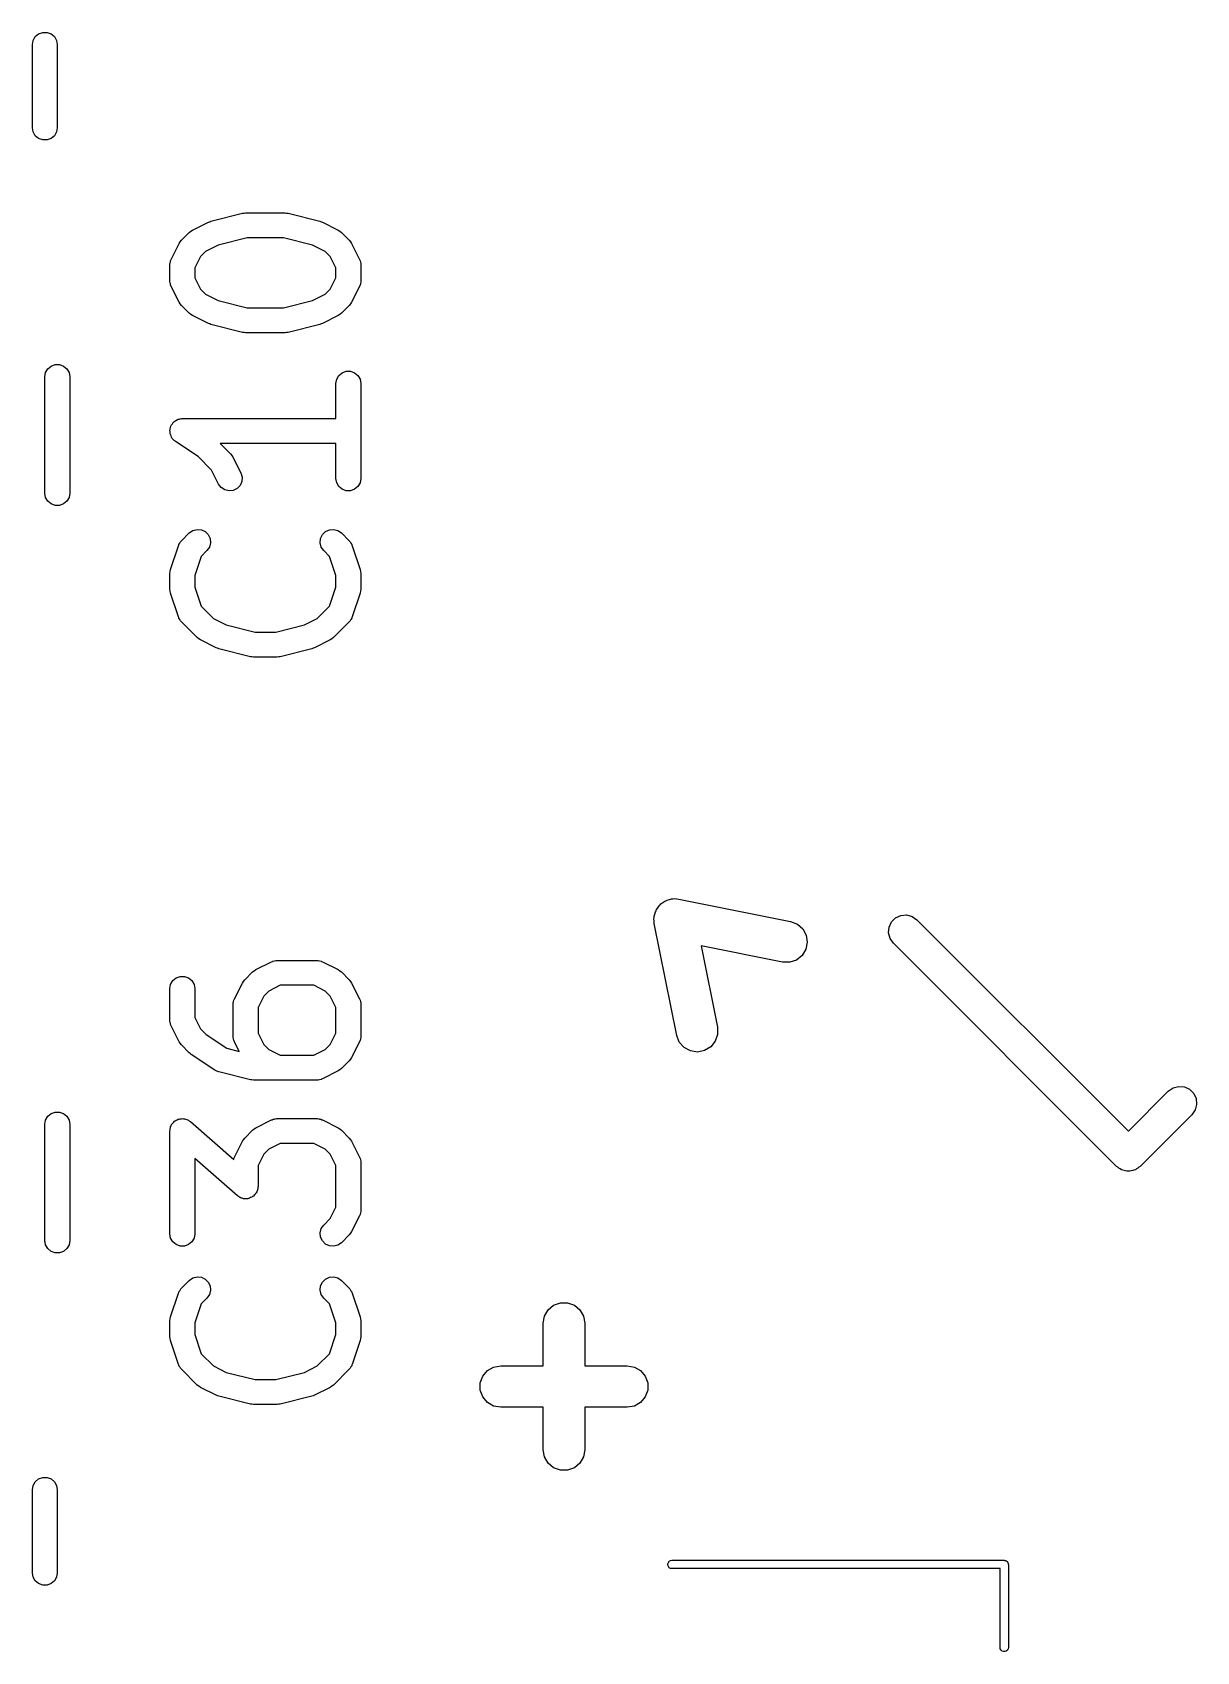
# Model space of a CAD drawing. Extents: x 78.8 to 132.8, y -113.1 to -87.3.
# Drawn here: x 86.55 to 93.56, y -99.02 to -89.28 of the extents above; entities that cross this region are included whole.
import ezdxf

# ---------------------------------------------------------------- set-up
doc = ezdxf.new("R2010")
doc.units = 0
doc.header["$MEASUREMENT"] = 0
doc.layers.add('BLACK', color=7, linetype='CONTINUOUS')

msp = doc.modelspace()

# ---------------------------------------------------------------- linework, layer by layer
at = {"layer": 'Black'}
for p, q in [((86.5675, -89.3018), (86.5875, -89.285)), ((86.5875, -89.285), (86.612, -89.2761)), ((86.612, -89.2761), (86.638, -89.2761)), ((86.638, -89.2761), (86.6625, -89.285)), ((86.6625, -89.285), (86.6825, -89.3018)), ((86.55, -89.35), (86.5545, -89.3243)), ((86.55, -89.85), (86.55, -89.35)), ((86.5545, -89.3243), (86.5675, -89.3018)), ((86.6825, -89.3018), (86.6955, -89.3243)), ((86.6955, -89.3243), (86.7, -89.35)), ((86.7, -89.35), (86.7, -89.85)), ((86.5545, -89.8757), (86.55, -89.85)), ((86.5675, -89.8982), (86.5545, -89.8757)), ((86.6955, -89.8757), (86.6825, -89.8982)), ((86.7, -89.85), (86.6955, -89.8757)), ((86.5875, -89.915), (86.5675, -89.8982)), ((86.612, -89.9239), (86.5875, -89.915)), ((86.638, -89.9239), (86.612, -89.9239)), ((86.6625, -89.915), (86.638, -89.9239)), ((86.6825, -89.8982), (86.6625, -89.915)), ((87.6247, -90.413), (87.8151, -90.3653)), ((87.8151, -90.3653), (87.8243, -90.3647)), ((87.8243, -90.3647), (87.8333, -90.3631)), ((87.8333, -90.3631), (88.0714, -90.3631)), ((88.0714, -90.3631), (88.0805, -90.3647)), ((88.0805, -90.3647), (88.0896, -90.3653)), ((88.0896, -90.3653), (88.2801, -90.413)), ((87.5141, -90.4663), (87.6093, -90.4186)), ((87.6093, -90.4186), (87.6172, -90.4163)), ((87.6172, -90.4163), (87.6247, -90.413)), ((88.2801, -90.413), (88.2876, -90.4163)), ((88.2876, -90.4163), (88.2954, -90.4186)), ((88.2954, -90.4186), (88.3907, -90.4663)), ((87.3853, -90.6426), (87.4329, -90.5474)), ((87.4329, -90.5474), (87.4401, -90.5378)), ((87.4401, -90.5378), (87.447, -90.5279)), ((87.447, -90.5279), (87.4946, -90.4803)), ((87.4946, -90.4803), (87.5044, -90.4734)), ((87.5044, -90.4734), (87.5141, -90.4663)), ((87.669, -90.5565), (87.592, -90.595)), ((87.8426, -90.5131), (87.669, -90.5565)), ((88.0622, -90.5131), (87.8426, -90.5131)), ((88.2357, -90.5565), (88.0622, -90.5131)), ((88.3127, -90.595), (88.2357, -90.5565)), ((88.3907, -90.4663), (88.4003, -90.4734)), ((88.4003, -90.4734), (88.4102, -90.4803)), ((88.4102, -90.4803), (88.4578, -90.5279)), ((88.4578, -90.5279), (88.4647, -90.5378)), ((88.4647, -90.5378), (88.4718, -90.5474)), ((88.4718, -90.5474), (88.5195, -90.6426)), ((87.3779, -90.6676), (87.3804, -90.6592)), ((87.3804, -90.6592), (87.3819, -90.6505)), ((87.3819, -90.6505), (87.3841, -90.6468)), ((87.3841, -90.6468), (87.3853, -90.6426)), ((87.5616, -90.6254), (87.5274, -90.6939)), ((87.592, -90.595), (87.5616, -90.6254)), ((88.3431, -90.6254), (88.3127, -90.595)), ((88.3774, -90.6939), (88.3431, -90.6254)), ((88.5195, -90.6426), (88.5207, -90.6468)), ((88.5207, -90.6468), (88.5229, -90.6505)), ((88.5229, -90.6505), (88.5244, -90.6592)), ((88.5244, -90.6592), (88.5269, -90.6676)), ((87.3774, -90.6762), (87.3781, -90.6719)), ((87.3774, -90.7714), (87.3774, -90.6762)), ((87.3781, -90.6719), (87.3779, -90.6676)), ((87.5274, -90.6939), (87.5274, -90.7537)), ((87.5274, -90.7537), (87.5616, -90.8222)), ((88.3431, -90.8222), (88.3774, -90.7537)), ((88.3774, -90.7537), (88.3774, -90.6939)), ((88.5269, -90.6676), (88.5266, -90.6719)), ((88.5266, -90.6719), (88.5274, -90.6762)), ((88.5274, -90.6762), (88.5274, -90.7714)), ((87.3781, -90.7757), (87.3774, -90.7714)), ((87.3779, -90.78), (87.3781, -90.7757)), ((87.3804, -90.7884), (87.3779, -90.78)), ((87.3819, -90.7971), (87.3804, -90.7884)), ((87.3841, -90.8008), (87.3819, -90.7971)), ((87.3853, -90.805), (87.3841, -90.8008)), ((87.4329, -90.9002), (87.3853, -90.805)), ((87.5616, -90.8222), (87.592, -90.8526)), ((87.592, -90.8526), (87.669, -90.8911)), ((88.2357, -90.8911), (88.3127, -90.8526)), ((88.3127, -90.8526), (88.3431, -90.8222)), ((88.5195, -90.805), (88.4718, -90.9002)), ((88.5207, -90.8008), (88.5195, -90.805)), ((88.5229, -90.7971), (88.5207, -90.8008)), ((88.5244, -90.7884), (88.5229, -90.7971)), ((88.5269, -90.78), (88.5244, -90.7884)), ((88.5274, -90.7714), (88.5266, -90.7757)), ((88.5266, -90.7757), (88.5269, -90.78)), ((87.4401, -90.9099), (87.4329, -90.9002)), ((87.447, -90.9197), (87.4401, -90.9099)), ((87.4946, -90.9673), (87.447, -90.9197)), ((87.669, -90.8911), (87.8426, -90.9345)), ((87.8426, -90.9345), (88.0622, -90.9345)), ((88.0622, -90.9345), (88.2357, -90.8911)), ((88.4578, -90.9197), (88.4102, -90.9673)), ((88.4647, -90.9099), (88.4578, -90.9197)), ((88.4718, -90.9002), (88.4647, -90.9099)), ((87.5044, -90.9742), (87.4946, -90.9673)), ((87.5141, -90.9814), (87.5044, -90.9742)), ((87.6093, -91.029), (87.5141, -90.9814)), ((87.6172, -91.0313), (87.6093, -91.029)), ((87.6247, -91.0347), (87.6172, -91.0313)), ((87.8151, -91.0823), (87.6247, -91.0347)), ((88.2801, -91.0347), (88.0896, -91.0823)), ((88.2876, -91.0313), (88.2801, -91.0347)), ((88.2954, -91.029), (88.2876, -91.0313)), ((88.3907, -90.9814), (88.2954, -91.029)), ((88.4003, -90.9742), (88.3907, -90.9814)), ((88.4102, -90.9673), (88.4003, -90.9742)), ((87.8243, -91.0829), (87.8151, -91.0823)), ((87.8333, -91.0845), (87.8243, -91.0829)), ((88.0714, -91.0845), (87.8333, -91.0845)), ((88.0805, -91.0829), (88.0714, -91.0845)), ((88.0896, -91.0823), (88.0805, -91.0829)), ((86.625, -91.35), (86.6295, -91.3243)), ((86.6295, -91.3243), (86.6425, -91.3018)), ((86.6425, -91.3018), (86.6625, -91.285)), ((86.6625, -91.285), (86.687, -91.2761)), ((86.687, -91.2761), (86.713, -91.2761)), ((86.713, -91.2761), (86.7375, -91.285)), ((86.7375, -91.285), (86.7575, -91.3018)), ((86.7575, -91.3018), (86.7705, -91.3243)), ((86.7705, -91.3243), (86.775, -91.35)), ((88.3819, -91.3648), (88.3949, -91.3423)), ((88.3949, -91.3423), (88.4149, -91.3255)), ((88.4149, -91.3255), (88.4394, -91.3166)), ((88.4394, -91.3166), (88.4654, -91.3166)), ((88.4654, -91.3166), (88.4899, -91.3255)), ((88.4899, -91.3255), (88.5098, -91.3423)), ((88.5098, -91.3423), (88.5229, -91.3648)), ((86.625, -92.05), (86.625, -91.35)), ((86.775, -91.35), (86.775, -92.05)), ((88.3774, -91.3905), (88.3819, -91.3648)), ((88.3774, -91.6012), (88.3774, -91.3905)), ((88.5229, -91.3648), (88.5274, -91.3905)), ((88.5274, -91.3905), (88.5274, -91.9619)), ((87.3874, -91.6387), (87.3932, -91.6318)), ((87.3932, -91.6318), (87.3981, -91.6244)), ((87.3981, -91.6244), (87.4015, -91.6219)), ((87.4015, -91.6219), (87.4042, -91.6187)), ((87.4042, -91.6187), (87.4119, -91.6143)), ((87.4119, -91.6143), (87.4191, -91.609)), ((87.4191, -91.609), (87.4231, -91.6078)), ((87.4231, -91.6078), (87.4267, -91.6057)), ((87.4267, -91.6057), (87.4355, -91.6042)), ((87.4355, -91.6042), (87.4441, -91.6016)), ((87.4441, -91.6016), (87.4483, -91.6019)), ((87.4483, -91.6019), (87.4524, -91.6012)), ((87.4524, -91.6012), (88.3774, -91.6012)), ((87.3775, -91.6714), (87.3785, -91.6673)), ((87.3785, -91.6803), (87.3775, -91.6714)), ((87.3785, -91.6632), (87.3816, -91.6548)), ((87.3785, -91.6673), (87.3785, -91.6632)), ((87.3785, -91.6892), (87.3785, -91.6803)), ((87.3799, -91.6931), (87.3785, -91.6892)), ((87.3804, -91.6973), (87.3799, -91.6931)), ((87.3844, -91.7053), (87.3804, -91.6973)), ((87.3816, -91.6548), (87.3837, -91.6461)), ((87.3837, -91.6461), (87.386, -91.6426)), ((87.3874, -91.7137), (87.3844, -91.7053)), ((87.386, -91.6426), (87.3874, -91.6387)), ((87.3901, -91.7169), (87.3874, -91.7137)), ((87.3919, -91.7206), (87.3901, -91.7169)), ((87.3984, -91.7268), (87.3919, -91.7206)), ((87.4042, -91.7336), (87.3984, -91.7268)), ((87.4078, -91.7357), (87.4042, -91.7336)), ((87.4108, -91.7386), (87.4078, -91.7357)), ((87.5475, -91.8297), (87.4108, -91.7386)), ((87.6288, -91.9111), (87.5475, -91.8297)), ((88.3774, -91.7512), (87.6811, -91.7512)), ((87.6811, -91.7512), (87.7435, -91.8136)), ((87.7435, -91.8136), (87.7504, -91.8235)), ((87.7504, -91.8235), (87.7576, -91.8331)), ((88.3774, -91.9619), (88.3774, -91.7512)), ((87.671, -91.9954), (87.6288, -91.9111)), ((87.7576, -91.8331), (87.8052, -91.9284)), ((87.6865, -92.0164), (87.671, -91.9954)), ((87.7083, -92.0307), (87.6865, -92.0164)), ((87.7828, -92.0221), (87.7595, -92.0338)), ((87.8007, -92.0032), (87.7828, -92.0221)), ((87.811, -91.9793), (87.8007, -92.0032)), ((87.8052, -91.9284), (87.8126, -91.9533)), ((87.8126, -91.9533), (87.811, -91.9793)), ((88.3819, -91.9876), (88.3774, -91.9619)), ((88.3949, -92.0101), (88.3819, -91.9876)), ((88.4149, -92.0269), (88.3949, -92.0101)), ((88.5098, -92.0101), (88.4899, -92.0269)), ((88.5229, -91.9876), (88.5098, -92.0101)), ((88.5274, -91.9619), (88.5229, -91.9876)), ((86.6295, -92.0757), (86.625, -92.05)), ((86.6425, -92.0982), (86.6295, -92.0757)), ((86.6625, -92.115), (86.6425, -92.0982)), ((86.687, -92.1239), (86.6625, -92.115)), ((86.7375, -92.115), (86.713, -92.1239)), ((86.7575, -92.0982), (86.7375, -92.115)), ((86.7705, -92.0757), (86.7575, -92.0982)), ((86.775, -92.05), (86.7705, -92.0757)), ((87.7336, -92.0368), (87.7083, -92.0307)), ((87.7595, -92.0338), (87.7336, -92.0368)), ((88.4394, -92.0358), (88.4149, -92.0269)), ((88.4654, -92.0358), (88.4394, -92.0358)), ((88.4899, -92.0269), (88.4654, -92.0358)), ((86.713, -92.1239), (86.687, -92.1239)), ((87.447, -92.3374), (87.4946, -92.2898)), ((87.4946, -92.2898), (87.5159, -92.2749)), ((87.5159, -92.2749), (87.5411, -92.2681)), ((87.5411, -92.2681), (87.567, -92.2704)), ((87.567, -92.2704), (87.5906, -92.2814)), ((87.5906, -92.2814), (87.6091, -92.2998)), ((87.6091, -92.2998), (87.6201, -92.3234)), ((88.2847, -92.3234), (88.2957, -92.2998)), ((88.2957, -92.2998), (88.3141, -92.2814)), ((88.3141, -92.2814), (88.3377, -92.2704)), ((88.3377, -92.2704), (88.3637, -92.2681)), ((88.3637, -92.2681), (88.3888, -92.2749)), ((88.3888, -92.2749), (88.4102, -92.2898)), ((88.4102, -92.2898), (88.4578, -92.3374)), ((87.3812, -92.5096), (87.4288, -92.3668)), ((87.4288, -92.3668), (87.4309, -92.363)), ((87.4309, -92.363), (87.432, -92.3588)), ((87.432, -92.3588), (87.4371, -92.3516)), ((87.4371, -92.3516), (87.4413, -92.3439)), ((87.4413, -92.3439), (87.4445, -92.341)), ((87.4445, -92.341), (87.447, -92.3374)), ((87.6007, -92.3959), (87.5656, -92.431)), ((87.6156, -92.3746), (87.6007, -92.3959)), ((87.6223, -92.3494), (87.6156, -92.3746)), ((87.6201, -92.3234), (87.6223, -92.3494)), ((88.2824, -92.3494), (88.2847, -92.3234)), ((88.2892, -92.3746), (88.2824, -92.3494)), ((88.3041, -92.3959), (88.2892, -92.3746)), ((88.3392, -92.431), (88.3041, -92.3959)), ((88.4578, -92.3374), (88.4603, -92.341)), ((88.4603, -92.341), (88.4635, -92.3439)), ((88.4635, -92.3439), (88.4677, -92.3516)), ((88.4677, -92.3516), (88.4727, -92.3588)), ((88.4727, -92.3588), (88.4739, -92.363)), ((88.4739, -92.363), (88.4759, -92.3668)), ((88.4759, -92.3668), (88.5235, -92.5096)), ((87.3795, -92.5215), (87.3812, -92.5096)), ((87.5656, -92.431), (87.5274, -92.5455)), ((88.3774, -92.5455), (88.3392, -92.431)), ((88.5235, -92.5096), (88.5253, -92.5215)), ((87.3774, -92.5333), (87.3795, -92.5215)), ((87.3774, -92.6286), (87.3774, -92.5333)), ((87.5274, -92.5455), (87.5274, -92.6164)), ((88.3774, -92.6164), (88.3774, -92.5455)), ((88.5253, -92.5215), (88.5274, -92.5333)), ((88.5274, -92.5333), (88.5274, -92.6286)), ((87.3795, -92.6404), (87.3774, -92.6286)), ((87.3812, -92.6523), (87.3795, -92.6404)), ((87.4288, -92.7951), (87.3812, -92.6523)), ((87.5274, -92.6164), (87.5656, -92.7309)), ((88.3392, -92.7309), (88.3774, -92.6164)), ((88.5235, -92.6523), (88.4759, -92.7951)), ((88.5253, -92.6404), (88.5235, -92.6523)), ((88.5274, -92.6286), (88.5253, -92.6404)), ((87.4309, -92.7989), (87.4288, -92.7951)), ((87.432, -92.8031), (87.4309, -92.7989)), ((87.4371, -92.8103), (87.432, -92.8031)), ((87.5656, -92.7309), (87.6397, -92.805)), ((87.6397, -92.805), (87.7167, -92.8435)), ((88.1881, -92.8435), (88.2651, -92.805)), ((88.2651, -92.805), (88.3392, -92.7309)), ((88.4727, -92.8031), (88.4677, -92.8103)), ((88.4739, -92.7989), (88.4727, -92.8031)), ((88.4759, -92.7951), (88.4739, -92.7989)), ((87.4413, -92.8181), (87.4371, -92.8103)), ((87.4445, -92.8209), (87.4413, -92.8181)), ((87.447, -92.8245), (87.4445, -92.8209)), ((87.5422, -92.9197), (87.447, -92.8245)), ((87.7167, -92.8435), (87.8902, -92.8869)), ((87.8902, -92.8869), (88.0146, -92.8869)), ((88.0146, -92.8869), (88.1881, -92.8435)), ((88.4578, -92.8245), (88.3626, -92.9197)), ((88.4603, -92.8209), (88.4578, -92.8245)), ((88.4635, -92.8181), (88.4603, -92.8209)), ((88.4677, -92.8103), (88.4635, -92.8181)), ((87.552, -92.9266), (87.5422, -92.9197)), ((87.5617, -92.9337), (87.552, -92.9266)), ((87.6569, -92.9814), (87.5617, -92.9337)), ((87.6648, -92.9837), (87.6569, -92.9814)), ((87.6723, -92.987), (87.6648, -92.9837)), ((87.8628, -93.0347), (87.6723, -92.987)), ((88.2325, -92.987), (88.042, -93.0347)), ((88.24, -92.9837), (88.2325, -92.987)), ((88.2478, -92.9814), (88.24, -92.9837)), ((88.3431, -92.9337), (88.2478, -92.9814)), ((88.3527, -92.9266), (88.3431, -92.9337)), ((88.3626, -92.9197), (88.3527, -92.9266)), ((87.8719, -93.0353), (87.8628, -93.0347)), ((87.881, -93.0369), (87.8719, -93.0353)), ((88.0238, -93.0369), (87.881, -93.0369)), ((88.0328, -93.0353), (88.0238, -93.0369)), ((88.042, -93.0347), (88.0328, -93.0353)), ((90.3042, -94.5641), (90.3068, -94.5564)), ((90.3068, -94.5564), (90.3154, -94.5457)), ((90.3154, -94.5457), (90.3225, -94.5339)), ((90.3225, -94.5339), (90.3288, -94.5288)), ((90.3288, -94.5288), (90.3339, -94.5225)), ((90.3339, -94.5225), (90.3457, -94.5154)), ((90.3457, -94.5154), (90.3564, -94.5068)), ((90.3564, -94.5068), (90.3641, -94.5042)), ((90.3641, -94.5042), (90.371, -94.5)), ((90.371, -94.5), (90.3845, -94.4973)), ((90.3845, -94.4973), (90.3975, -94.4928)), ((90.3975, -94.4928), (90.4056, -94.493)), ((90.4056, -94.493), (90.4136, -94.4914)), ((90.4136, -94.4914), (90.4272, -94.4935)), ((90.4272, -94.4935), (90.4409, -94.4938)), ((90.4409, -94.4938), (91.1144, -94.6285)), ((90.2914, -94.6136), (90.293, -94.6056)), ((90.2935, -94.6272), (90.2914, -94.6136)), ((90.2928, -94.5975), (90.2973, -94.5845)), ((90.293, -94.6056), (90.2928, -94.5975)), ((90.2938, -94.6409), (90.2935, -94.6272)), ((90.4285, -95.3144), (90.2938, -94.6409)), ((90.2973, -94.5845), (90.3, -94.571)), ((90.3, -94.571), (90.3042, -94.5641)), ((91.1144, -94.6285), (91.1548, -94.6443)), ((91.1548, -94.6443), (91.1874, -94.673)), ((91.7074, -94.6631), (91.722, -94.6316)), ((91.722, -94.6316), (91.7466, -94.607)), ((91.7466, -94.607), (91.7781, -94.5924)), ((91.7781, -94.5924), (91.8127, -94.5893)), ((91.8127, -94.5893), (91.8462, -94.5983)), ((91.8462, -94.5983), (91.8747, -94.6182)), ((91.8747, -94.6182), (93.1475, -95.891)), ((91.1874, -94.673), (91.2083, -94.711)), ((91.2148, -94.754), (91.2063, -94.7965)), ((91.2083, -94.711), (91.2148, -94.754)), ((91.7043, -94.6977), (91.7074, -94.6631)), ((91.7133, -94.7312), (91.7043, -94.6977)), ((91.7332, -94.7597), (91.7133, -94.7312)), ((91.0653, -94.8737), (90.5758, -94.7758)), ((90.5758, -94.7758), (90.6737, -95.2653)), ((91.1837, -94.8336), (91.1499, -94.8608)), ((91.2063, -94.7965), (91.1837, -94.8336)), ((93.0767, -96.1032), (91.7332, -94.7597)), ((87.8279, -94.9803), (87.8755, -94.9327)), ((87.8755, -94.9327), (87.8854, -94.9258)), ((87.8854, -94.9258), (87.895, -94.9186)), ((87.895, -94.9186), (87.9903, -94.871)), ((87.9903, -94.871), (87.9944, -94.8698)), ((87.9944, -94.8698), (87.9982, -94.8676)), ((87.9982, -94.8676), (88.0068, -94.8661)), ((88.0068, -94.8661), (88.0152, -94.8636)), ((88.0152, -94.8636), (88.0196, -94.8638)), ((88.0196, -94.8638), (88.0238, -94.8631)), ((88.0238, -94.8631), (88.2619, -94.8631)), ((88.2619, -94.8631), (88.2662, -94.8638)), ((88.2662, -94.8638), (88.2705, -94.8636)), ((88.2705, -94.8636), (88.2789, -94.8661)), ((88.2789, -94.8661), (88.2876, -94.8676)), ((88.2876, -94.8676), (88.2913, -94.8698)), ((88.2913, -94.8698), (88.2954, -94.871)), ((88.2954, -94.871), (88.3907, -94.9186)), ((88.3907, -94.9186), (88.4003, -94.9258)), ((88.4003, -94.9258), (88.4102, -94.9327)), ((88.4102, -94.9327), (88.4578, -94.9803)), ((91.1087, -94.8747), (91.0653, -94.8737)), ((91.1499, -94.8608), (91.1087, -94.8747)), ((87.3774, -95.0333), (87.3819, -95.0077)), ((87.3774, -95.2238), (87.3774, -95.0333)), ((87.3819, -95.0077), (87.3949, -94.9851)), ((87.3949, -94.9851), (87.4149, -94.9684)), ((87.4149, -94.9684), (87.4394, -94.9595)), ((87.4394, -94.9595), (87.4654, -94.9595)), ((87.4654, -94.9595), (87.4899, -94.9684)), ((87.4899, -94.9684), (87.5098, -94.9851)), ((87.5098, -94.9851), (87.5229, -95.0077)), ((87.5229, -95.0077), (87.5274, -95.0333)), ((87.5274, -95.0333), (87.5274, -95.2061)), ((87.7663, -95.095), (87.8139, -94.9998)), ((87.8139, -94.9998), (87.821, -94.9901)), ((87.821, -94.9901), (87.8279, -94.9803)), ((87.973, -95.0474), (87.9426, -95.0778)), ((88.0415, -95.0131), (87.973, -95.0474)), ((88.2442, -95.0131), (88.0415, -95.0131)), ((88.3127, -95.0474), (88.2442, -95.0131)), ((88.3431, -95.0778), (88.3127, -95.0474)), ((88.4578, -94.9803), (88.4647, -94.9901)), ((88.4647, -94.9901), (88.4718, -94.9998)), ((88.4718, -94.9998), (88.5195, -95.095)), ((87.7583, -95.1286), (87.7591, -95.1243)), ((87.7583, -95.319), (87.7583, -95.1286)), ((87.7588, -95.12), (87.7613, -95.1116)), ((87.7591, -95.1243), (87.7588, -95.12)), ((87.7613, -95.1116), (87.7629, -95.1029)), ((87.7629, -95.1029), (87.765, -95.0992)), ((87.765, -95.0992), (87.7663, -95.095)), ((87.9426, -95.0778), (87.9083, -95.1463)), ((88.3774, -95.1463), (88.3431, -95.0778)), ((88.5195, -95.095), (88.5207, -95.0992)), ((88.5207, -95.0992), (88.5229, -95.1029)), ((88.5229, -95.1029), (88.5244, -95.1116)), ((88.5244, -95.1116), (88.5269, -95.12)), ((88.5269, -95.12), (88.5266, -95.1243)), ((88.5266, -95.1243), (88.5274, -95.1286)), ((88.5274, -95.1286), (88.5274, -95.319)), ((87.3781, -95.2281), (87.3774, -95.2238)), ((87.3779, -95.2324), (87.3781, -95.2281)), ((87.3804, -95.2408), (87.3779, -95.2324)), ((87.3819, -95.2495), (87.3804, -95.2408)), ((87.5274, -95.2061), (87.5616, -95.2746)), ((87.9083, -95.1463), (87.9083, -95.3013)), ((88.3774, -95.3013), (88.3774, -95.1463)), ((87.3841, -95.2532), (87.3819, -95.2495)), ((87.3853, -95.2574), (87.3841, -95.2532)), ((87.4329, -95.3526), (87.3853, -95.2574)), ((87.5616, -95.2746), (87.5954, -95.3084)), ((87.5954, -95.3084), (87.7213, -95.3923)), ((87.7591, -95.3233), (87.7583, -95.319)), ((87.7588, -95.3276), (87.7591, -95.3233)), ((87.7613, -95.336), (87.7588, -95.3276)), ((87.7629, -95.3447), (87.7613, -95.336)), ((87.9083, -95.3013), (87.9426, -95.3699)), ((88.3431, -95.3699), (88.3774, -95.3013)), ((88.5244, -95.336), (88.5229, -95.3447)), ((88.5269, -95.3276), (88.5244, -95.336)), ((88.5274, -95.319), (88.5266, -95.3233)), ((88.5266, -95.3233), (88.5269, -95.3276)), ((90.4443, -95.3548), (90.4285, -95.3144)), ((90.6747, -95.3087), (90.6608, -95.3499)), ((90.6737, -95.2653), (90.6747, -95.3087)), ((87.4401, -95.3622), (87.4329, -95.3526)), ((87.447, -95.3721), (87.4401, -95.3622)), ((87.4946, -95.4197), (87.447, -95.3721)), ((87.5007, -95.4239), (87.4946, -95.4197)), ((87.506, -95.4291), (87.5007, -95.4239)), ((87.6489, -95.5243), (87.506, -95.4291)), ((87.7213, -95.3923), (87.7954, -95.4108)), ((87.765, -95.3484), (87.7629, -95.3447)), ((87.7663, -95.3526), (87.765, -95.3484)), ((87.7954, -95.4108), (87.7663, -95.3526)), ((87.9426, -95.3699), (87.973, -95.4003)), ((87.973, -95.4003), (88.0415, -95.4345)), ((88.0415, -95.4345), (88.2442, -95.4345)), ((88.2442, -95.4345), (88.3127, -95.4003)), ((88.3127, -95.4003), (88.3431, -95.3699)), ((88.5195, -95.3526), (88.4718, -95.4478)), ((88.5207, -95.3484), (88.5195, -95.3526)), ((88.5229, -95.3447), (88.5207, -95.3484)), ((90.473, -95.3874), (90.4443, -95.3548)), ((90.511, -95.4083), (90.473, -95.3874)), ((90.554, -95.4148), (90.511, -95.4083)), ((90.5965, -95.4063), (90.554, -95.4148)), ((90.6336, -95.3837), (90.5965, -95.4063)), ((90.6608, -95.3499), (90.6336, -95.3837)), ((87.6606, -95.5295), (87.6489, -95.5243)), ((87.6723, -95.5347), (87.6606, -95.5295)), ((87.8628, -95.5823), (87.6723, -95.5347)), ((88.3907, -95.529), (88.2954, -95.5766)), ((88.4003, -95.5218), (88.3907, -95.529)), ((88.4102, -95.5149), (88.4003, -95.5218)), ((88.4578, -95.4673), (88.4102, -95.5149)), ((88.4647, -95.4575), (88.4578, -95.4673)), ((88.4718, -95.4478), (88.4647, -95.4575)), ((87.8719, -95.5829), (87.8628, -95.5823)), ((87.881, -95.5845), (87.8719, -95.5829)), ((88.2619, -95.5845), (87.881, -95.5845)), ((88.2662, -95.5838), (88.2619, -95.5845)), ((88.2705, -95.584), (88.2662, -95.5838)), ((88.2789, -95.5815), (88.2705, -95.584)), ((88.2876, -95.58), (88.2789, -95.5815)), ((88.2913, -95.5778), (88.2876, -95.58)), ((88.2954, -95.5766), (88.2913, -95.5778)), ((93.3879, -95.6506), (93.4163, -95.6307)), ((93.4163, -95.6307), (93.4499, -95.6217)), ((93.4499, -95.6217), (93.4845, -95.6247)), ((93.4845, -95.6247), (93.5159, -95.6394)), ((93.1475, -95.891), (93.3879, -95.6506)), ((93.5159, -95.6394), (93.5405, -95.664)), ((93.5405, -95.664), (93.5552, -95.6954)), ((93.5582, -95.73), (93.5492, -95.7636)), ((93.5552, -95.6954), (93.5582, -95.73)), ((86.625, -95.85), (86.6295, -95.8243)), ((86.6295, -95.8243), (86.6425, -95.8018)), ((86.6425, -95.8018), (86.6625, -95.785)), ((86.6625, -95.785), (86.687, -95.7761)), ((86.687, -95.7761), (86.713, -95.7761)), ((86.713, -95.7761), (86.7375, -95.785)), ((86.7375, -95.785), (86.7575, -95.8018)), ((86.7575, -95.8018), (86.7705, -95.8243)), ((86.7705, -95.8243), (86.775, -95.85)), ((87.4104, -95.8292), (87.4149, -95.8255)), ((87.4149, -95.8255), (87.4218, -95.823)), ((87.4218, -95.823), (87.4282, -95.8195)), ((87.4282, -95.8195), (87.4339, -95.8186)), ((87.4339, -95.8186), (87.4394, -95.8166)), ((87.4394, -95.8166), (87.4467, -95.8166)), ((87.4467, -95.8166), (87.4539, -95.8155)), ((87.4539, -95.8155), (87.4596, -95.8166)), ((87.4596, -95.8166), (87.4654, -95.8166)), ((87.4654, -95.8166), (87.4723, -95.8191)), ((87.4723, -95.8191), (87.4795, -95.8205)), ((87.4795, -95.8205), (87.4844, -95.8235)), ((87.4844, -95.8235), (87.4899, -95.8255)), ((87.4899, -95.8255), (87.4955, -95.8302)), ((87.895, -95.871), (87.9903, -95.8234)), ((87.9903, -95.8234), (87.9944, -95.8222)), ((87.9944, -95.8222), (87.9982, -95.82)), ((87.9982, -95.82), (88.0068, -95.8185)), ((88.0068, -95.8185), (88.0152, -95.816)), ((88.0152, -95.816), (88.0196, -95.8162)), ((88.0196, -95.8162), (88.0238, -95.8155)), ((88.0238, -95.8155), (88.2619, -95.8155)), ((88.2619, -95.8155), (88.2662, -95.8162)), ((88.2662, -95.8162), (88.2705, -95.816)), ((88.2705, -95.816), (88.2789, -95.8185)), ((88.2789, -95.8185), (88.2876, -95.82)), ((88.2876, -95.82), (88.2913, -95.8222)), ((88.2913, -95.8222), (88.2954, -95.8234)), ((88.2954, -95.8234), (88.3907, -95.871)), ((93.5293, -95.792), (93.2182, -96.1032)), ((93.5492, -95.7636), (93.5293, -95.792)), ((86.625, -96.55), (86.625, -95.85)), ((86.775, -95.85), (86.775, -96.55)), ((87.3774, -95.8905), (87.3787, -95.8833)), ((87.3774, -96.5095), (87.3774, -95.8905)), ((87.3787, -95.8833), (87.3788, -95.8759)), ((87.3788, -95.8759), (87.3809, -95.8705)), ((87.3809, -95.8705), (87.3819, -95.8648)), ((87.3819, -95.8648), (87.3856, -95.8585)), ((87.3856, -95.8585), (87.3882, -95.8516)), ((87.3882, -95.8516), (87.392, -95.8473)), ((87.392, -95.8473), (87.3949, -95.8423)), ((87.3949, -95.8423), (87.4005, -95.8376)), ((87.4005, -95.8376), (87.4054, -95.832)), ((87.4054, -95.832), (87.4104, -95.8292)), ((87.4955, -95.8302), (87.5018, -95.834)), ((87.5018, -95.834), (87.7618, -96.0615)), ((87.8279, -95.9327), (87.8755, -95.8851)), ((87.8755, -95.8851), (87.8854, -95.8782)), ((87.8854, -95.8782), (87.895, -95.871)), ((88.3907, -95.871), (88.4003, -95.8782)), ((88.4003, -95.8782), (88.4102, -95.8851)), ((88.4102, -95.8851), (88.4578, -95.9327)), ((87.7663, -96.0474), (87.8139, -95.9522)), ((87.8139, -95.9522), (87.821, -95.9425)), ((87.821, -95.9425), (87.8279, -95.9327)), ((87.973, -95.9997), (87.9426, -96.0301)), ((88.0415, -95.9655), (87.973, -95.9997)), ((88.2442, -95.9655), (88.0415, -95.9655)), ((88.3127, -95.9997), (88.2442, -95.9655)), ((88.3431, -96.0301), (88.3127, -95.9997)), ((88.4578, -95.9327), (88.4647, -95.9425)), ((88.4647, -95.9425), (88.4718, -95.9522)), ((88.4718, -95.9522), (88.5195, -96.0474)), ((87.7839, -96.2803), (87.5274, -96.0558)), ((87.5274, -96.0558), (87.5274, -96.5095)), ((87.7618, -96.0615), (87.7629, -96.0553)), ((87.7629, -96.0553), (87.765, -96.0516)), ((87.765, -96.0516), (87.7663, -96.0474)), ((87.9426, -96.0301), (87.9083, -96.0987)), ((87.9083, -96.0987), (87.9083, -96.2238)), ((88.3774, -96.0987), (88.3431, -96.0301)), ((88.3774, -96.349), (88.3774, -96.0987)), ((88.5195, -96.0474), (88.5207, -96.0516)), ((88.5207, -96.0516), (88.5229, -96.0553)), ((88.5229, -96.0553), (88.5244, -96.064)), ((88.5244, -96.064), (88.5269, -96.0724)), ((88.5269, -96.0724), (88.5266, -96.0767)), ((88.5266, -96.0767), (88.5274, -96.081)), ((88.5274, -96.081), (88.5274, -96.3667)), ((93.0839, -96.1082), (93.0767, -96.1032)), ((93.0901, -96.1144), (93.0839, -96.1082)), ((93.098, -96.1181), (93.0901, -96.1144)), ((93.1052, -96.1231), (93.098, -96.1181)), ((93.1969, -96.1181), (93.1897, -96.1231)), ((93.2048, -96.1144), (93.1969, -96.1181)), ((93.211, -96.1082), (93.2048, -96.1144)), ((93.2182, -96.1032), (93.211, -96.1082)), ((93.1136, -96.1253), (93.1052, -96.1231)), ((93.1216, -96.129), (93.1136, -96.1253)), ((93.1303, -96.1298), (93.1216, -96.129)), ((93.1387, -96.1321), (93.1303, -96.1298)), ((93.1475, -96.1313), (93.1387, -96.1321)), ((93.1562, -96.1321), (93.1475, -96.1313)), ((93.1646, -96.1298), (93.1562, -96.1321)), ((93.1733, -96.129), (93.1646, -96.1298)), ((93.1813, -96.1253), (93.1733, -96.129)), ((93.1897, -96.1231), (93.1813, -96.1253)), ((87.7902, -96.284), (87.7839, -96.2803)), ((87.7958, -96.2888), (87.7902, -96.284)), ((87.8013, -96.2907), (87.7958, -96.2888)), ((87.8062, -96.2937), (87.8013, -96.2907)), ((87.8134, -96.2952), (87.8062, -96.2937)), ((87.8203, -96.2977), (87.8134, -96.2952)), ((87.8261, -96.2977), (87.8203, -96.2977)), ((87.8318, -96.2988), (87.8261, -96.2977)), ((87.839, -96.2977), (87.8318, -96.2988)), ((87.8464, -96.2977), (87.839, -96.2977)), ((87.8518, -96.2957), (87.8464, -96.2977)), ((87.8575, -96.2948), (87.8518, -96.2957)), ((87.8639, -96.2913), (87.8575, -96.2948)), ((87.8708, -96.2888), (87.8639, -96.2913)), ((87.8753, -96.285), (87.8708, -96.2888)), ((87.8803, -96.2822), (87.8753, -96.285)), ((87.8852, -96.2767), (87.8803, -96.2822)), ((87.8908, -96.272), (87.8852, -96.2767)), ((87.8937, -96.267), (87.8908, -96.272)), ((87.8975, -96.2626), (87.8937, -96.267)), ((87.9001, -96.2558), (87.8975, -96.2626)), ((87.9038, -96.2495), (87.9001, -96.2558)), ((87.9048, -96.2438), (87.9038, -96.2495)), ((87.9069, -96.2384), (87.9048, -96.2438)), ((87.9071, -96.231), (87.9069, -96.2384)), ((87.9083, -96.2238), (87.9071, -96.231)), ((88.3431, -96.4175), (88.3774, -96.349)), ((88.5195, -96.4002), (88.4718, -96.4954)), ((88.5207, -96.3961), (88.5195, -96.4002)), ((88.5229, -96.3923), (88.5207, -96.3961)), ((88.5244, -96.3837), (88.5229, -96.3923)), ((88.5269, -96.3752), (88.5244, -96.3837)), ((88.5274, -96.3667), (88.5266, -96.3709)), ((88.5266, -96.3709), (88.5269, -96.3752)), ((87.3819, -96.5352), (87.3774, -96.5095)), ((87.5274, -96.5095), (87.5229, -96.5352)), ((88.2824, -96.503), (88.2892, -96.4778)), ((88.2847, -96.5289), (88.2824, -96.503)), ((88.2892, -96.4778), (88.3041, -96.4565)), ((88.3041, -96.4565), (88.3431, -96.4175)), ((88.4647, -96.5051), (88.4578, -96.5149)), ((88.4718, -96.4954), (88.4647, -96.5051)), ((86.6295, -96.5757), (86.625, -96.55)), ((86.6425, -96.5982), (86.6295, -96.5757)), ((86.6625, -96.615), (86.6425, -96.5982)), ((86.7575, -96.5982), (86.7375, -96.615)), ((86.7705, -96.5757), (86.7575, -96.5982)), ((86.775, -96.55), (86.7705, -96.5757)), ((87.3949, -96.5577), (87.3819, -96.5352)), ((87.4149, -96.5745), (87.3949, -96.5577)), ((87.4394, -96.5834), (87.4149, -96.5745)), ((87.4654, -96.5834), (87.4394, -96.5834)), ((87.4899, -96.5745), (87.4654, -96.5834)), ((87.5098, -96.5577), (87.4899, -96.5745)), ((87.5229, -96.5352), (87.5098, -96.5577)), ((88.2957, -96.5525), (88.2847, -96.5289)), ((88.3141, -96.571), (88.2957, -96.5525)), ((88.3377, -96.582), (88.3141, -96.571)), ((88.3637, -96.5842), (88.3377, -96.582)), ((88.3888, -96.5775), (88.3637, -96.5842)), ((88.4102, -96.5626), (88.3888, -96.5775)), ((88.4578, -96.5149), (88.4102, -96.5626)), ((86.687, -96.6239), (86.6625, -96.615)), ((86.713, -96.6239), (86.687, -96.6239)), ((86.7375, -96.615), (86.713, -96.6239)), ((87.447, -96.8374), (87.4946, -96.7898)), ((87.4946, -96.7898), (87.5159, -96.7749)), ((87.5159, -96.7749), (87.5411, -96.7681)), ((87.5411, -96.7681), (87.567, -96.7704)), ((87.567, -96.7704), (87.5906, -96.7814)), ((87.5906, -96.7814), (87.6091, -96.7998)), ((87.6091, -96.7998), (87.6201, -96.8234)), ((88.2847, -96.8234), (88.2957, -96.7998)), ((88.2957, -96.7998), (88.3141, -96.7814)), ((88.3141, -96.7814), (88.3377, -96.7704)), ((88.3377, -96.7704), (88.3637, -96.7681)), ((88.3637, -96.7681), (88.3888, -96.7749)), ((88.3888, -96.7749), (88.4102, -96.7898)), ((88.4102, -96.7898), (88.4578, -96.8374)), ((87.3812, -97.0096), (87.4288, -96.8668)), ((87.4288, -96.8668), (87.4309, -96.863)), ((87.4309, -96.863), (87.432, -96.8588)), ((87.432, -96.8588), (87.4371, -96.8516)), ((87.4371, -96.8516), (87.4413, -96.8439)), ((87.4413, -96.8439), (87.4445, -96.841)), ((87.4445, -96.841), (87.447, -96.8374)), ((87.6007, -96.8959), (87.5656, -96.931)), ((87.6156, -96.8746), (87.6007, -96.8959)), ((87.6223, -96.8494), (87.6156, -96.8746)), ((87.6201, -96.8234), (87.6223, -96.8494)), ((88.2824, -96.8494), (88.2847, -96.8234)), ((88.2892, -96.8746), (88.2824, -96.8494)), ((88.3041, -96.8959), (88.2892, -96.8746)), ((88.3392, -96.931), (88.3041, -96.8959)), ((88.4578, -96.8374), (88.4603, -96.841)), ((88.4603, -96.841), (88.4635, -96.8439)), ((88.4635, -96.8439), (88.4677, -96.8516)), ((88.4677, -96.8516), (88.4727, -96.8588)), ((88.4727, -96.8588), (88.4739, -96.863)), ((88.4739, -96.863), (88.4759, -96.8668)), ((88.4759, -96.8668), (88.5235, -97.0096)), ((87.5656, -96.931), (87.5274, -97.0455)), ((88.3774, -97.0455), (88.3392, -96.931)), ((89.6325, -97.0049), (89.6542, -96.9673)), ((89.6542, -96.9673), (89.6875, -96.9394)), ((89.6875, -96.9394), (89.7283, -96.9245)), ((89.7283, -96.9245), (89.7717, -96.9245)), ((89.7717, -96.9245), (89.8125, -96.9394)), ((89.8125, -96.9394), (89.8458, -96.9673)), ((89.8458, -96.9673), (89.8675, -97.0049)), ((87.3774, -97.0333), (87.3795, -97.0215)), ((87.3774, -97.1286), (87.3774, -97.0333)), ((87.3795, -97.0215), (87.3812, -97.0096)), ((87.5274, -97.0455), (87.5274, -97.1164)), ((88.3774, -97.1164), (88.3774, -97.0455)), ((88.5235, -97.0096), (88.5253, -97.0215)), ((88.5253, -97.0215), (88.5274, -97.0333)), ((88.5274, -97.0333), (88.5274, -97.1286)), ((89.625, -97.0476), (89.6325, -97.0049)), ((89.625, -97.3036), (89.625, -97.0476)), ((89.8675, -97.0049), (89.875, -97.0476)), ((89.875, -97.0476), (89.875, -97.3036)), ((87.3795, -97.1404), (87.3774, -97.1286)), ((87.3812, -97.1523), (87.3795, -97.1404)), ((87.4288, -97.2951), (87.3812, -97.1523)), ((87.5274, -97.1164), (87.5656, -97.2309)), ((88.3392, -97.2309), (88.3774, -97.1164)), ((88.5235, -97.1523), (88.4759, -97.2951)), ((88.5253, -97.1404), (88.5235, -97.1523)), ((88.5274, -97.1286), (88.5253, -97.1404)), ((87.5656, -97.2309), (87.6397, -97.305)), ((88.2651, -97.305), (88.3392, -97.2309)), ((87.4309, -97.2989), (87.4288, -97.2951)), ((87.432, -97.3031), (87.4309, -97.2989)), ((87.4371, -97.3103), (87.432, -97.3031)), ((87.4413, -97.3181), (87.4371, -97.3103)), ((87.4445, -97.3209), (87.4413, -97.3181)), ((87.447, -97.3245), (87.4445, -97.3209)), ((87.5422, -97.4197), (87.447, -97.3245)), ((87.6397, -97.305), (87.7167, -97.3435)), ((87.7167, -97.3435), (87.8902, -97.3869)), ((87.8902, -97.3869), (88.0146, -97.3869)), ((88.0146, -97.3869), (88.1881, -97.3435)), ((88.1881, -97.3435), (88.2651, -97.305)), ((88.4578, -97.3245), (88.3626, -97.4197)), ((88.4603, -97.3209), (88.4578, -97.3245)), ((88.4635, -97.3181), (88.4603, -97.3209)), ((88.4677, -97.3103), (88.4635, -97.3181)), ((88.4727, -97.3031), (88.4677, -97.3103)), ((88.4739, -97.2989), (88.4727, -97.3031)), ((88.4759, -97.2951), (88.4739, -97.2989)), ((89.2459, -97.4069), (89.2608, -97.3661)), ((89.2608, -97.3661), (89.2887, -97.3328)), ((89.2887, -97.3328), (89.3263, -97.3111)), ((89.3263, -97.3111), (89.369, -97.3036)), ((89.369, -97.3036), (89.625, -97.3036)), ((89.875, -97.3036), (90.131, -97.3036)), ((90.131, -97.3036), (90.1737, -97.3111)), ((90.1737, -97.3111), (90.2113, -97.3328)), ((90.2113, -97.3328), (90.2392, -97.3661)), ((90.2392, -97.3661), (90.2541, -97.4069)), ((87.552, -97.4266), (87.5422, -97.4197)), ((87.5617, -97.4337), (87.552, -97.4266)), ((87.6569, -97.4814), (87.5617, -97.4337)), ((87.6648, -97.4837), (87.6569, -97.4814)), ((87.6723, -97.487), (87.6648, -97.4837)), ((88.24, -97.4837), (88.2325, -97.487)), ((88.2478, -97.4814), (88.24, -97.4837)), ((88.3431, -97.4337), (88.2478, -97.4814)), ((88.3527, -97.4266), (88.3431, -97.4337)), ((88.3626, -97.4197), (88.3527, -97.4266)), ((89.2459, -97.4503), (89.2459, -97.4069)), ((89.2608, -97.4911), (89.2459, -97.4503)), ((90.2541, -97.4503), (90.2392, -97.4911)), ((90.2541, -97.4069), (90.2541, -97.4503)), ((87.8628, -97.5347), (87.6723, -97.487)), ((87.8719, -97.5353), (87.8628, -97.5347)), ((87.881, -97.5369), (87.8719, -97.5353)), ((88.0238, -97.5369), (87.881, -97.5369)), ((88.0328, -97.5353), (88.0238, -97.5369)), ((88.042, -97.5347), (88.0328, -97.5353)), ((88.2325, -97.487), (88.042, -97.5347)), ((89.2887, -97.5243), (89.2608, -97.4911)), ((89.3263, -97.546), (89.2887, -97.5243)), ((89.369, -97.5536), (89.3263, -97.546)), ((89.625, -97.5536), (89.369, -97.5536)), ((89.625, -97.8095), (89.625, -97.5536)), ((90.131, -97.5536), (89.875, -97.5536)), ((89.875, -97.5536), (89.875, -97.8095)), ((90.1737, -97.546), (90.131, -97.5536)), ((90.2113, -97.5243), (90.1737, -97.546)), ((90.2392, -97.4911), (90.2113, -97.5243)), ((89.6325, -97.8523), (89.625, -97.8095)), ((89.6542, -97.8899), (89.6325, -97.8523)), ((89.8675, -97.8523), (89.8458, -97.8899)), ((89.875, -97.8095), (89.8675, -97.8523)), ((89.6875, -97.9178), (89.6542, -97.8899)), ((89.7283, -97.9326), (89.6875, -97.9178)), ((89.7717, -97.9326), (89.7283, -97.9326)), ((89.8125, -97.9178), (89.7717, -97.9326)), ((89.8458, -97.8899), (89.8125, -97.9178)), ((86.55, -98.05), (86.5545, -98.0243)), ((86.55, -98.55), (86.55, -98.05)), ((86.5545, -98.0243), (86.5675, -98.0018)), ((86.5675, -98.0018), (86.5875, -97.985)), ((86.5875, -97.985), (86.612, -97.9761)), ((86.612, -97.9761), (86.638, -97.9761)), ((86.638, -97.9761), (86.6625, -97.985)), ((86.6625, -97.985), (86.6825, -98.0018)), ((86.6825, -98.0018), (86.6955, -98.0243)), ((86.6955, -98.0243), (86.7, -98.05)), ((86.7, -98.05), (86.7, -98.55)), ((86.5545, -98.5757), (86.55, -98.55)), ((86.7, -98.55), (86.6955, -98.5757)), ((90.3754, -98.4957), (90.3783, -98.4875)), ((90.3754, -98.5043), (90.3754, -98.4957)), ((90.3783, -98.5125), (90.3754, -98.5043)), ((90.3783, -98.4875), (90.3839, -98.4808)), ((90.3839, -98.5192), (90.3783, -98.5125)), ((90.3839, -98.4808), (90.3914, -98.4765)), ((90.3914, -98.5235), (90.3839, -98.5192)), ((90.3914, -98.4765), (90.4, -98.475)), ((90.4, -98.525), (90.3914, -98.5235)), ((90.4, -98.475), (92.4, -98.475)), ((92.375, -98.525), (90.4, -98.525)), ((92.375, -99), (92.375, -98.525)), ((92.4, -98.475), (92.4022, -98.4754)), ((92.4022, -98.4754), (92.4043, -98.4754)), ((92.4043, -98.4754), (92.4064, -98.4761)), ((92.4064, -98.4761), (92.4086, -98.4765)), ((92.4086, -98.4765), (92.4104, -98.4776)), ((92.4104, -98.4776), (92.4125, -98.4783)), ((92.4125, -98.4783), (92.4142, -98.4798)), ((92.4142, -98.4798), (92.4161, -98.4808)), ((92.4161, -98.4808), (92.4175, -98.4825)), ((92.4175, -98.4825), (92.4192, -98.4839)), ((92.4192, -98.4839), (92.4202, -98.4858)), ((92.4202, -98.4858), (92.4217, -98.4875)), ((92.4217, -98.4875), (92.4224, -98.4896)), ((92.4224, -98.4896), (92.4235, -98.4914)), ((92.4235, -98.4914), (92.4239, -98.4936)), ((92.4239, -98.4936), (92.4246, -98.4957)), ((92.4246, -98.4957), (92.4246, -98.4978)), ((92.4246, -98.4978), (92.425, -98.5)), ((92.425, -98.5), (92.425, -99)), ((86.5675, -98.5982), (86.5545, -98.5757)), ((86.5875, -98.615), (86.5675, -98.5982)), ((86.612, -98.6239), (86.5875, -98.615)), ((86.638, -98.6239), (86.612, -98.6239)), ((86.6625, -98.615), (86.638, -98.6239)), ((86.6825, -98.5982), (86.6625, -98.615)), ((86.6955, -98.5757), (86.6825, -98.5982)), ((92.3765, -99.0086), (92.375, -99)), ((92.3808, -99.0161), (92.3765, -99.0086)), ((92.3875, -99.0217), (92.3808, -99.0161)), ((92.3957, -99.0246), (92.3875, -99.0217)), ((92.4043, -99.0246), (92.3957, -99.0246)), ((92.4125, -99.0217), (92.4043, -99.0246)), ((92.4192, -99.0161), (92.4125, -99.0217)), ((92.4235, -99.0086), (92.4192, -99.0161)), ((92.425, -99), (92.4235, -99.0086))]:
    msp.add_line(p, q, dxfattribs=at)

doc.saveas('drawing.dxf')
